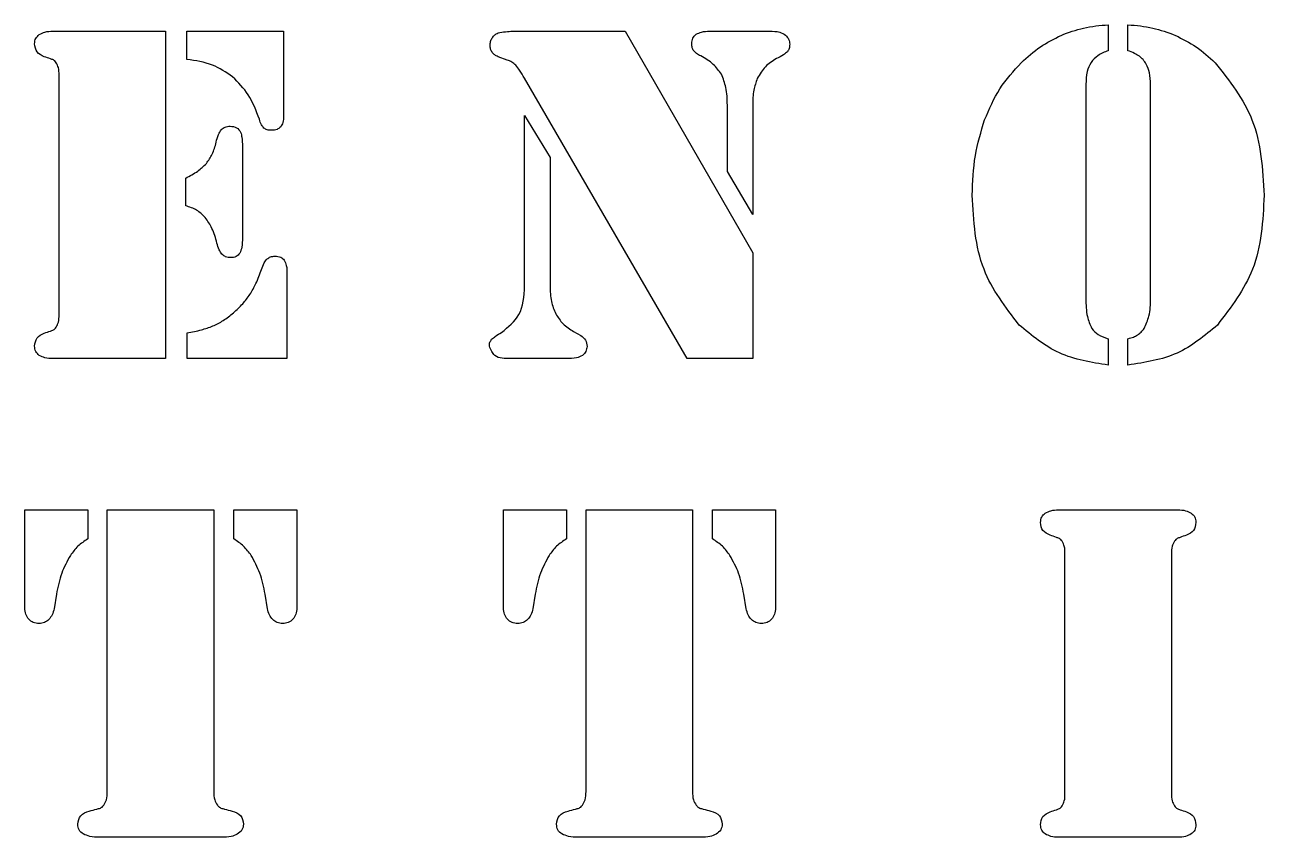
# Model space of a CAD drawing. Header units: millimetres. Extents: x 0 to 850, y -340 to 510.
# Drawn here: x 254.7 to 447.7, y -164.2 to -37.6 of the extents above; entities that cross this region are included whole.
import ezdxf

# ---------------------------------------------------------------- set-up
doc = ezdxf.new("R2010")
doc.units = ezdxf.units.MM
doc.layers.get('0').update_dxf_attribs({"linetype": 'CONTINUOUS'})

msp = doc.modelspace()

# ---------------------------------------------------------------- linework, layer by layer
for p, q in [((423.45, -37.63), (423.45, -41.66)), ((426.51, -41.66), (426.51, -37.63)), ((259.01, -38.63), (276.61, -38.63)), ((276.61, -38.63), (276.61, -89.63)), ((279.94, -43.01), (279.94, -38.63)), ((279.94, -38.63), (294.99, -38.63)), ((294.99, -38.63), (294.99, -51.86)), ((331.82, -38.63), (348.19, -38.63)), ((348.19, -38.63), (368.07, -73.16)), ((361.34, -38.63), (370.68, -38.63)), ((329.81, -43.12), (328.39, -42.6)), ((260.02, -82.83), (260.02, -45.43)), ((357.87, -89.63), (332.5, -45.92)), ((419.97, -46.89), (419.97, -80.29)), ((430.02, -80.29), (430.02, -46.89)), ((364.11, -60.49), (364.11, -50.14)), ((368.07, -50.14), (368.07, -67.18)), ((332.53, -78.35), (332.53, -51.75)), ((332.53, -51.75), (336.49, -58.32)), ((288.57, -56.57), (288.57, -70.8)), ((336.49, -58.32), (336.49, -78.35)), ((279.75, -65.83), (279.75, -61.5)), ((368.07, -67.18), (364.11, -60.49)), ((368.07, -73.16), (368.07, -89.63)), ((295.52, -76.45), (295.52, -89.63)), ((279.97, -89.63), (279.97, -85.6)), ((340.16, -85.41), (341.28, -86.05)), ((423.45, -86.53), (423.45, -90.64)), ((426.51, -90.64), (426.51, -86.53)), ((276.61, -89.63), (259.01, -89.63)), ((295.52, -89.63), (279.97, -89.63)), ((339.07, -89.63), (330.44, -89.63)), ((368.07, -89.63), (357.87, -89.63)), ((254.68, -128.48), (254.68, -113.2)), ((254.68, -113.2), (264.5, -113.2)), ((264.5, -113.2), (264.5, -117.72)), ((267.53, -157.1), (267.53, -113.2)), ((267.53, -113.2), (284.12, -113.2)), ((284.12, -113.2), (284.12, -157.1)), ((287.22, -117.72), (287.22, -113.2)), ((287.22, -113.2), (297.05, -113.2)), ((297.05, -113.2), (297.05, -128.48)), ((329.25, -128.48), (329.25, -113.2)), ((329.25, -113.2), (339.07, -113.2)), ((339.07, -113.2), (339.07, -117.72)), ((342.1, -157.1), (342.1, -113.2)), ((342.1, -113.2), (358.69, -113.2)), ((358.69, -113.2), (358.69, -157.1)), ((361.79, -117.72), (361.79, -113.2)), ((361.79, -113.2), (371.62, -113.2)), ((371.62, -113.2), (371.62, -128.48)), ((415.7, -113.2), (434.3, -113.2)), ((416.7, -157.4), (416.7, -120)), ((433.29, -120), (433.29, -157.4)), ((259.61, -126.32), (259.24, -128.6)), ((292.49, -128.6), (292.12, -126.32)), ((334.18, -126.32), (333.8, -128.6)), ((367.06, -128.6), (366.68, -126.32)), ((285.39, -164.2), (266.26, -164.2)), ((359.96, -164.2), (340.83, -164.2)), ((434.3, -164.2), (415.7, -164.2))]:
    msp.add_line(p, q)
for points, knots in [([(416.09, -39.27), (417.24, -38.84), (419.62, -37.94), (422.15, -37.73), (423.45, -37.63)], [0, 0, 0, 0, 0.4333479, 0.891057, 0.891057, 0.891057, 0.891057]), ([(426.51, -37.63), (427.81, -37.73), (430.35, -37.95), (432.73, -38.84), (433.89, -39.27)], [0, 0, 0, 0, 0.4582541, 0.8931695, 0.8931695, 0.8931695, 0.8931695]), ([(256.21, -40.58), (256.24, -40.29), (256.29, -39.71), (256.73, -39.33), (256.94, -39.14)], [0, 0, 0, 0, 0.0995854, 0.1960917, 0.1960917, 0.1960917, 0.1960917]), ([(256.94, -39.14), (257.23, -38.99), (257.88, -38.66), (258.61, -38.64), (259.01, -38.63)], [0, 0, 0, 0, 0.1129814, 0.2538744, 0.2538744, 0.2538744, 0.2538744]), ([(327.15, -40.84), (327.17, -40.63), (327.2, -40.21), (327.39, -39.85), (327.49, -39.66)], [0, 0, 0, 0, 0.0726544, 0.1454581, 0.1454581, 0.1454581, 0.1454581]), ([(327.49, -39.66), (327.61, -39.5), (327.85, -39.17), (328.21, -38.99), (328.39, -38.9)], [0, 0, 0, 0, 0.0713374, 0.1405966, 0.1405966, 0.1405966, 0.1405966]), ([(328.39, -38.9), (328.78, -38.82), (329.91, -38.61), (331.07, -38.62), (331.82, -38.63)], [0, 0, 0, 0, 0.1403715, 0.4064167, 0.4064167, 0.4064167, 0.4064167]), ([(358.58, -40.58), (358.59, -40.27), (358.63, -39.69), (359.04, -39.29), (359.23, -39.1)], [0, 0, 0, 0, 0.1045312, 0.1959219, 0.1959219, 0.1959219, 0.1959219]), ([(359.23, -39.1), (359.51, -38.97), (360.17, -38.65), (360.91, -38.64), (361.34, -38.63)], [0, 0, 0, 0, 0.1086662, 0.257105, 0.257105, 0.257105, 0.257105]), ([(370.68, -38.63), (371.22, -38.63), (372.12, -38.62), (372.88, -39.06), (373.18, -39.23)], [0, 0, 0, 0, 0.1865442, 0.3074484, 0.3074484, 0.3074484, 0.3074484]), ([(373.18, -39.23), (373.37, -39.44), (373.73, -39.84), (373.79, -40.39), (373.82, -40.65)], [0, 0, 0, 0, 0.0951739, 0.1872003, 0.1872003, 0.1872003, 0.1872003]), ([(409.89, -43.53), (410.85, -42.66), (412.72, -40.96), (414.99, -39.82), (416.09, -39.27)], [0, 0, 0, 0, 0.4558731, 0.88879, 0.88879, 0.88879, 0.88879]), ([(433.89, -39.27), (435, -39.82), (437.27, -40.96), (439.15, -42.66), (440.11, -43.53)], [0, 0, 0, 0, 0.4343567, 0.8906539, 0.8906539, 0.8906539, 0.8906539]), ([(257.7, -42.6), (257.27, -42.39), (256.4, -41.99), (256.27, -41.05), (256.21, -40.58)], [0, 0, 0, 0, 0.1584858, 0.3142666, 0.3142666, 0.3142666, 0.3142666]), ([(327.49, -41.92), (327.39, -41.76), (327.2, -41.42), (327.17, -41.03), (327.15, -40.84)], [0, 0, 0, 0, 0.0673298, 0.1350885, 0.1350885, 0.1350885, 0.1350885]), ([(328.39, -42.6), (328.21, -42.52), (327.85, -42.37), (327.61, -42.07), (327.49, -41.92)], [0, 0, 0, 0, 0.0668434, 0.1336869, 0.1336869, 0.1336869, 0.1336869]), ([(358.87, -41.68), (358.79, -41.52), (358.6, -41.18), (358.58, -40.79), (358.58, -40.58)], [0, 0, 0, 0, 0.0634351, 0.135948, 0.135948, 0.135948, 0.135948]), ([(359.96, -42.48), (359.73, -42.37), (359.32, -42.16), (359.01, -41.83), (358.87, -41.68)], [0, 0, 0, 0, 0.0903724, 0.1599189, 0.1599189, 0.1599189, 0.1599189]), ([(373.46, -41.83), (373.27, -41.99), (372.75, -42.41), (372.14, -42.71), (371.76, -42.89)], [0, 0, 0, 0, 0.0893464, 0.2366425, 0.2366425, 0.2366425, 0.2366425]), ([(373.82, -40.65), (373.81, -40.89), (373.8, -41.31), (373.57, -41.67), (373.46, -41.83)], [0, 0, 0, 0, 0.0814409, 0.1470858, 0.1470858, 0.1470858, 0.1470858]), ([(423.45, -41.66), (422.88, -41.88), (421.83, -42.29), (421.09, -43.12), (420.76, -43.49)], [0, 0, 0, 0, 0.2128041, 0.3876539, 0.3876539, 0.3876539, 0.3876539]), ([(428.29, -42.52), (428.04, -42.37), (427.48, -42.02), (426.86, -41.79), (426.51, -41.66)], [0, 0, 0, 0, 0.1024356, 0.2325304, 0.2325304, 0.2325304, 0.2325304]), ([(259.14, -43.1), (258.99, -43.04), (258.51, -42.86), (258.03, -42.7), (257.7, -42.6)], [0, 0, 0, 0, 0.0580702, 0.1793509, 0.1793509, 0.1793509, 0.1793509]), ([(259.57, -43.53), (259.51, -43.43), (259.39, -43.26), (259.22, -43.15), (259.14, -43.1)], [0, 0, 0, 0, 0.0414461, 0.07210741, 0.07210741, 0.07210741, 0.07210741]), ([(260.02, -45.43), (260.02, -45.05), (260.01, -44.38), (259.7, -43.78), (259.57, -43.53)], [0, 0, 0, 0, 0.1336195, 0.2330381, 0.2330381, 0.2330381, 0.2330381]), ([(287.05, -45.73), (286.03, -45.05), (283.87, -43.59), (281.3, -43.21), (279.94, -43.01)], [0, 0, 0, 0, 0.4283335, 0.9068402, 0.9068402, 0.9068402, 0.9068402]), ([(331.15, -43.94), (330.96, -43.76), (330.57, -43.4), (330.07, -43.21), (329.81, -43.12)], [0, 0, 0, 0, 0.090618, 0.1870209, 0.1870209, 0.1870209, 0.1870209]), ([(332.5, -45.92), (332.26, -45.51), (331.86, -44.82), (331.36, -44.19), (331.15, -43.94)], [0, 0, 0, 0, 0.1668048, 0.2819801, 0.2819801, 0.2819801, 0.2819801]), ([(363.19, -45.34), (362.8, -44.79), (361.94, -43.59), (360.66, -42.87), (359.96, -42.48)], [0, 0, 0, 0, 0.2350479, 0.5131598, 0.5131598, 0.5131598, 0.5131598]), ([(371.76, -42.89), (371.14, -43.28), (369.89, -44.06), (369.15, -45.34), (368.78, -46)], [0, 0, 0, 0, 0.2538554, 0.513859, 0.513859, 0.513859, 0.513859]), ([(404.19, -52.44), (404.9, -50.77), (406.29, -47.47), (408.7, -44.83), (409.89, -43.53)], [0, 0, 0, 0, 0.636187, 1.252415, 1.252415, 1.252415, 1.252415]), ([(420.76, -43.49), (420.53, -43.96), (420.01, -45.03), (419.99, -46.22), (419.97, -46.89)], [0, 0, 0, 0, 0.1818274, 0.4148412, 0.4148412, 0.4148412, 0.4148412]), ([(429.35, -43.75), (429.2, -43.51), (428.91, -43.04), (428.49, -42.69), (428.29, -42.52)], [0, 0, 0, 0, 0.1006035, 0.192749, 0.192749, 0.192749, 0.192749]), ([(430.02, -46.89), (430.01, -46.29), (429.98, -45.2), (429.55, -44.2), (429.35, -43.75)], [0, 0, 0, 0, 0.2097261, 0.3807879, 0.3807879, 0.3807879, 0.3807879]), ([(440.11, -43.53), (442.33, -46.37), (447.06, -52.42), (447.5, -60.11), (447.73, -64.19)], [0, 0, 0, 0, 1.242752, 2.646483, 2.646483, 2.646483, 2.646483]), ([(291.22, -52.35), (290.72, -51.02), (289.79, -48.52), (287.93, -46.62), (287.05, -45.73)], [0, 0, 0, 0, 0.4944294, 0.9287711, 0.9287711, 0.9287711, 0.9287711]), ([(364.11, -50.14), (364.09, -49.21), (364.07, -47.55), (363.46, -46.01), (363.19, -45.34)], [0, 0, 0, 0, 0.3269347, 0.5792245, 0.5792245, 0.5792245, 0.5792245]), ([(368.78, -46), (368.57, -46.59), (368.1, -47.93), (368.08, -49.35), (368.07, -50.14)], [0, 0, 0, 0, 0.2211438, 0.4977575, 0.4977575, 0.4977575, 0.4977575]), ([(294.99, -51.86), (294.99, -52.2), (294.98, -52.8), (294.67, -53.32), (294.54, -53.54)], [0, 0, 0, 0, 0.1183195, 0.2077639, 0.2077639, 0.2077639, 0.2077639]), ([(284.49, -55.93), (284.58, -55.52), (284.73, -54.82), (285.12, -54.22), (285.28, -53.97)], [0, 0, 0, 0, 0.1469461, 0.2503324, 0.2503324, 0.2503324, 0.2503324]), ([(285.28, -53.97), (285.47, -53.81), (285.86, -53.48), (286.38, -53.45), (286.66, -53.43)], [0, 0, 0, 0, 0.0841302, 0.1788862, 0.1788862, 0.1788862, 0.1788862]), ([(286.66, -53.43), (287.02, -53.46), (287.72, -53.52), (288.12, -54.09), (288.3, -54.36)], [0, 0, 0, 0, 0.1218196, 0.2330693, 0.2330693, 0.2330693, 0.2330693]), ([(291.93, -53.73), (291.8, -53.56), (291.47, -53.15), (291.31, -52.65), (291.22, -52.35)], [0, 0, 0, 0, 0.0740924, 0.1840812, 0.1840812, 0.1840812, 0.1840812]), ([(293.12, -54.07), (292.88, -54.06), (292.45, -54.05), (292.09, -53.83), (291.93, -53.73)], [0, 0, 0, 0, 0.0841002, 0.1484866, 0.1484866, 0.1484866, 0.1484866]), ([(294.54, -53.54), (294.36, -53.69), (293.95, -54.03), (293.42, -54.05), (293.12, -54.07)], [0, 0, 0, 0, 0.0822928, 0.1823835, 0.1823835, 0.1823835, 0.1823835]), ([(402.26, -64.19), (402.33, -62.11), (402.46, -58.11), (403.63, -54.28), (404.19, -52.44)], [0, 0, 0, 0, 0.730218, 1.40628, 1.40628, 1.40628, 1.40628]), ([(282.96, -59.22), (283.29, -58.76), (284, -57.75), (284.32, -56.57), (284.49, -55.93)], [0, 0, 0, 0, 0.2000026, 0.4297048, 0.4297048, 0.4297048, 0.4297048]), ([(288.3, -54.36), (288.38, -54.63), (288.58, -55.35), (288.57, -56.09), (288.57, -56.57)], [0, 0, 0, 0, 0.0962152, 0.2623274, 0.2623274, 0.2623274, 0.2623274]), ([(279.75, -61.5), (280.4, -61.17), (281.59, -60.57), (282.54, -59.64), (282.96, -59.22)], [0, 0, 0, 0, 0.2565248, 0.4658732, 0.4658732, 0.4658732, 0.4658732]), ([(409.55, -84.4), (407.43, -81.62), (402.89, -75.68), (402.48, -68.18), (402.26, -64.19)], [0, 0, 0, 0, 1.206424, 2.58038, 2.58038, 2.58038, 2.58038]), ([(447.73, -64.19), (447.52, -68.18), (447.11, -75.68), (442.57, -81.62), (440.45, -84.4)], [0, 0, 0, 0, 1.373956, 2.58038, 2.58038, 2.58038, 2.58038]), ([(282.79, -67.67), (282.37, -67.24), (281.5, -66.38), (280.34, -66.02), (279.75, -65.83)], [0, 0, 0, 0, 0.2085291, 0.4235073, 0.4235073, 0.4235073, 0.4235073]), ([(284.61, -71.63), (284.39, -70.84), (284.01, -69.42), (283.17, -68.21), (282.79, -67.67)], [0, 0, 0, 0, 0.2830436, 0.5157212, 0.5157212, 0.5157212, 0.5157212]), ([(288.57, -70.8), (288.57, -71.31), (288.57, -72.14), (288.29, -72.92), (288.17, -73.23)], [0, 0, 0, 0, 0.1751061, 0.2913675, 0.2913675, 0.2913675, 0.2913675]), ([(285.39, -73.38), (285.23, -73.15), (284.86, -72.62), (284.7, -71.99), (284.61, -71.63)], [0, 0, 0, 0, 0.0972634, 0.2279266, 0.2279266, 0.2279266, 0.2279266]), ([(288.17, -73.23), (288, -73.43), (287.63, -73.86), (287.05, -73.89), (286.74, -73.9)], [0, 0, 0, 0, 0.0882976, 0.1940103, 0.1940103, 0.1940103, 0.1940103]), ([(286.74, -73.9), (286.47, -73.89), (285.96, -73.86), (285.57, -73.53), (285.39, -73.38)], [0, 0, 0, 0, 0.0914137, 0.1737069, 0.1737069, 0.1737069, 0.1737069]), ([(291.56, -75.74), (291.67, -75.39), (291.88, -74.8), (292.26, -74.31), (292.41, -74.11)], [0, 0, 0, 0, 0.1280648, 0.2175507, 0.2175507, 0.2175507, 0.2175507]), ([(292.41, -74.11), (292.59, -73.99), (292.95, -73.72), (293.41, -73.69), (293.65, -73.68)], [0, 0, 0, 0, 0.0732171, 0.1565979, 0.1565979, 0.1565979, 0.1565979]), ([(293.65, -73.68), (293.96, -73.69), (294.53, -73.72), (294.93, -74.12), (295.1, -74.3)], [0, 0, 0, 0, 0.1059587, 0.1922854, 0.1922854, 0.1922854, 0.1922854]), ([(295.1, -74.3), (295.22, -74.58), (295.52, -75.26), (295.52, -76), (295.52, -76.45)], [0, 0, 0, 0, 0.1058556, 0.2596288, 0.2596288, 0.2596288, 0.2596288]), ([(289.74, -79.64), (290.07, -79.08), (290.79, -77.83), (291.28, -76.48), (291.56, -75.74)], [0, 0, 0, 0, 0.2293848, 0.5072145, 0.5072145, 0.5072145, 0.5072145]), ([(328.95, -85.56), (329.99, -84.71), (332.25, -82.86), (332.44, -79.93), (332.53, -78.35)], [0, 0, 0, 0, 0.456202, 0.9865807, 0.9865807, 0.9865807, 0.9865807]), ([(336.49, -78.35), (336.52, -79.16), (336.56, -80.64), (337.12, -82.02), (337.37, -82.65)], [0, 0, 0, 0, 0.2814074, 0.5196318, 0.5196318, 0.5196318, 0.5196318]), ([(287.18, -82.5), (287.68, -82.05), (288.64, -81.18), (289.39, -80.14), (289.74, -79.64)], [0, 0, 0, 0, 0.2370182, 0.4525269, 0.4525269, 0.4525269, 0.4525269]), ([(419.97, -80.29), (419.97, -81.24), (419.98, -82.85), (420.61, -84.32), (420.87, -84.93)], [0, 0, 0, 0, 0.3307232, 0.5601804, 0.5601804, 0.5601804, 0.5601804]), ([(429.02, -84.93), (429.31, -84.3), (429.99, -82.83), (430.01, -81.21), (430.02, -80.29)], [0, 0, 0, 0, 0.2432446, 0.5633037, 0.5633037, 0.5633037, 0.5633037]), ([(259.57, -84.74), (259.7, -84.49), (260.01, -83.89), (260.02, -83.22), (260.02, -82.83)], [0, 0, 0, 0, 0.0994192, 0.2330385, 0.2330385, 0.2330385, 0.2330385]), ([(283.99, -84.55), (284.53, -84.29), (285.68, -83.73), (286.66, -82.92), (287.18, -82.5)], [0, 0, 0, 0, 0.2123786, 0.4482036, 0.4482036, 0.4482036, 0.4482036]), ([(337.37, -82.65), (337.72, -83.19), (338.44, -84.32), (339.57, -85.04), (340.16, -85.41)], [0, 0, 0, 0, 0.2242894, 0.4664874, 0.4664874, 0.4664874, 0.4664874]), ([(259.14, -85.17), (259.22, -85.12), (259.39, -85.01), (259.51, -84.84), (259.57, -84.74)], [0, 0, 0, 0, 0.03066145, 0.07210736, 0.07210736, 0.07210736, 0.07210736]), ([(279.97, -85.6), (280.72, -85.47), (282.09, -85.24), (283.39, -84.77), (283.99, -84.55)], [0, 0, 0, 0, 0.266266, 0.4891891, 0.4891891, 0.4891891, 0.4891891]), ([(423.45, -90.64), (420.81, -90.23), (415.61, -89.41), (411.55, -86.06), (409.55, -84.4)], [0, 0, 0, 0, 0.924035, 1.822052, 1.822052, 1.822052, 1.822052]), ([(420.87, -84.93), (421.18, -85.28), (421.88, -86.07), (422.89, -86.37), (423.45, -86.53)], [0, 0, 0, 0, 0.1632082, 0.3638052, 0.3638052, 0.3638052, 0.3638052]), ([(440.45, -84.4), (438.45, -86.07), (434.38, -89.44), (429.16, -90.24), (426.51, -90.64)], [0, 0, 0, 0, 0.900173, 1.82688, 1.82688, 1.82688, 1.82688]), ([(428.03, -85.95), (428.21, -85.82), (428.59, -85.53), (428.87, -85.13), (429.02, -84.93)], [0, 0, 0, 0, 0.0795659, 0.1687226, 0.1687226, 0.1687226, 0.1687226]), ([(256.21, -87.69), (256.27, -87.22), (256.4, -86.28), (257.27, -85.88), (257.7, -85.67)], [0, 0, 0, 0, 0.1557804, 0.3142659, 0.3142659, 0.3142659, 0.3142659]), ([(257.7, -85.67), (258.03, -85.57), (258.51, -85.41), (258.99, -85.23), (259.14, -85.17)], [0, 0, 0, 0, 0.1212804, 0.1793509, 0.1793509, 0.1793509, 0.1793509]), ([(327.04, -87.69), (327.05, -87.48), (327.07, -87.1), (327.29, -86.78), (327.4, -86.63)], [0, 0, 0, 0, 0.0716437, 0.1344111, 0.1344111, 0.1344111, 0.1344111]), ([(327.4, -86.63), (327.58, -86.47), (328.06, -86.06), (328.61, -85.75), (328.95, -85.56)], [0, 0, 0, 0, 0.0859002, 0.221785, 0.221785, 0.221785, 0.221785]), ([(341.28, -86.05), (341.56, -86.26), (342.13, -86.68), (342.21, -87.38), (342.25, -87.73)], [0, 0, 0, 0, 0.11891, 0.2377799, 0.2377799, 0.2377799, 0.2377799]), ([(426.51, -86.53), (426.81, -86.46), (427.33, -86.33), (427.81, -86.07), (428.03, -85.95)], [0, 0, 0, 0, 0.1060454, 0.1913117, 0.1913117, 0.1913117, 0.1913117]), ([(256.94, -89.13), (256.73, -88.94), (256.29, -88.56), (256.24, -87.98), (256.21, -87.69)], [0, 0, 0, 0, 0.0965061, 0.1960927, 0.1960927, 0.1960927, 0.1960927]), ([(330.44, -89.63), (329.47, -89.65), (327.86, -89.68), (327.27, -88.25), (327.04, -87.69)], [0, 0, 0, 0, 0.3053938, 0.5038574, 0.5038574, 0.5038574, 0.5038574]), ([(342.25, -87.73), (342.22, -88), (342.15, -88.56), (341.75, -88.95), (341.54, -89.15)], [0, 0, 0, 0, 0.094639, 0.1921444, 0.1921444, 0.1921444, 0.1921444]), ([(259.01, -89.63), (258.61, -89.62), (257.88, -89.61), (257.23, -89.28), (256.94, -89.13)], [0, 0, 0, 0, 0.1408932, 0.2538743, 0.2538743, 0.2538743, 0.2538743]), ([(341.54, -89.15), (341.24, -89.29), (340.46, -89.65), (339.6, -89.64), (339.07, -89.63)], [0, 0, 0, 0, 0.1159069, 0.2988828, 0.2988828, 0.2988828, 0.2988828]), ([(412.89, -115.15), (412.92, -114.85), (412.98, -114.28), (413.41, -113.9), (413.62, -113.71)], [0, 0, 0, 0, 0.0995854, 0.1960917, 0.1960917, 0.1960917, 0.1960917]), ([(413.62, -113.71), (413.91, -113.56), (414.56, -113.23), (415.29, -113.21), (415.7, -113.2)], [0, 0, 0, 0, 0.1129812, 0.2538745, 0.2538745, 0.2538745, 0.2538745]), ([(434.3, -113.2), (434.71, -113.21), (435.44, -113.23), (436.09, -113.56), (436.38, -113.71)], [0, 0, 0, 0, 0.1408927, 0.253874, 0.253874, 0.253874, 0.253874]), ([(436.38, -113.71), (436.59, -113.9), (437.02, -114.28), (437.08, -114.85), (437.1, -115.15)], [0, 0, 0, 0, 0.0965063, 0.1960917, 0.1960917, 0.1960917, 0.1960917]), ([(414.39, -117.16), (413.95, -116.96), (413.09, -116.56), (412.96, -115.61), (412.89, -115.15)], [0, 0, 0, 0, 0.1584858, 0.3142666, 0.3142666, 0.3142666, 0.3142666]), ([(437.1, -115.15), (437.04, -115.61), (436.91, -116.56), (436.05, -116.96), (435.61, -117.16)], [0, 0, 0, 0, 0.1557808, 0.3142667, 0.3142667, 0.3142667, 0.3142667]), ([(264.5, -117.72), (263.96, -118.08), (262.89, -118.77), (262.14, -119.8), (261.78, -120.3)], [0, 0, 0, 0, 0.2279208, 0.4450308, 0.4450308, 0.4450308, 0.4450308]), ([(289.95, -120.3), (289.58, -119.8), (288.82, -118.78), (287.76, -118.08), (287.22, -117.72)], [0, 0, 0, 0, 0.2185074, 0.4446619, 0.4446619, 0.4446619, 0.4446619]), ([(339.07, -117.72), (338.52, -118.08), (337.45, -118.77), (336.71, -119.8), (336.35, -120.3)], [0, 0, 0, 0, 0.2279208, 0.4450308, 0.4450308, 0.4450308, 0.4450308]), ([(364.52, -120.3), (364.15, -119.8), (363.39, -118.78), (362.33, -118.08), (361.79, -117.72)], [0, 0, 0, 0, 0.2185074, 0.4446619, 0.4446619, 0.4446619, 0.4446619]), ([(415.83, -117.67), (415.67, -117.61), (415.2, -117.43), (414.71, -117.27), (414.39, -117.16)], [0, 0, 0, 0, 0.0580702, 0.1793509, 0.1793509, 0.1793509, 0.1793509]), ([(416.26, -118.1), (416.19, -118), (416.07, -117.83), (415.9, -117.72), (415.83, -117.67)], [0, 0, 0, 0, 0.04144625, 0.07210736, 0.07210736, 0.07210736, 0.07210736]), ([(434.17, -117.67), (434.1, -117.72), (433.93, -117.83), (433.81, -118), (433.74, -118.1)], [0, 0, 0, 0, 0.03066169, 0.07210749, 0.07210749, 0.07210749, 0.07210749]), ([(435.61, -117.16), (435.28, -117.27), (434.8, -117.43), (434.33, -117.61), (434.17, -117.67)], [0, 0, 0, 0, 0.1212806, 0.1793507, 0.1793507, 0.1793507, 0.1793507]), ([(416.7, -120), (416.7, -119.62), (416.69, -118.95), (416.39, -118.35), (416.26, -118.1)], [0, 0, 0, 0, 0.1336195, 0.2330381, 0.2330381, 0.2330381, 0.2330381]), ([(433.74, -118.1), (433.61, -118.35), (433.31, -118.95), (433.3, -119.62), (433.29, -120)], [0, 0, 0, 0, 0.0994188, 0.2330381, 0.2330381, 0.2330381, 0.2330381]), ([(261.78, -120.3), (261.28, -121.21), (260.25, -123.1), (259.83, -125.22), (259.61, -126.32)], [0, 0, 0, 0, 0.3627122, 0.7561023, 0.7561023, 0.7561023, 0.7561023]), ([(292.12, -126.32), (291.9, -125.22), (291.48, -123.1), (290.44, -121.21), (289.95, -120.3)], [0, 0, 0, 0, 0.3933901, 0.7561021, 0.7561021, 0.7561021, 0.7561021]), ([(336.35, -120.3), (335.85, -121.21), (334.82, -123.1), (334.4, -125.22), (334.18, -126.32)], [0, 0, 0, 0, 0.3627122, 0.7561023, 0.7561023, 0.7561023, 0.7561023]), ([(366.68, -126.32), (366.46, -125.22), (366.04, -123.1), (365.01, -121.21), (364.52, -120.3)], [0, 0, 0, 0, 0.3933901, 0.7561021, 0.7561021, 0.7561021, 0.7561021]), ([(255.29, -130.24), (255.11, -129.99), (254.74, -129.47), (254.7, -128.82), (254.68, -128.48)], [0, 0, 0, 0, 0.1061977, 0.2229982, 0.2229982, 0.2229982, 0.2229982]), ([(259.24, -128.6), (259.16, -128.93), (259.03, -129.56), (258.62, -130.06), (258.43, -130.3)], [0, 0, 0, 0, 0.118887, 0.2239026, 0.2239026, 0.2239026, 0.2239026]), ([(293.29, -130.3), (293.1, -130.06), (292.7, -129.56), (292.56, -128.93), (292.49, -128.6)], [0, 0, 0, 0, 0.1050153, 0.2239024, 0.2239024, 0.2239024, 0.2239024]), ([(297.05, -128.48), (297.03, -128.82), (296.99, -129.47), (296.61, -129.99), (296.43, -130.24)], [0, 0, 0, 0, 0.1168006, 0.2229983, 0.2229983, 0.2229983, 0.2229983]), ([(329.86, -130.24), (329.68, -129.99), (329.31, -129.47), (329.27, -128.82), (329.25, -128.48)], [0, 0, 0, 0, 0.1061977, 0.2229982, 0.2229982, 0.2229982, 0.2229982]), ([(333.8, -128.6), (333.73, -128.93), (333.59, -129.56), (333.19, -130.06), (333, -130.3)], [0, 0, 0, 0, 0.118887, 0.2239026, 0.2239026, 0.2239026, 0.2239026]), ([(367.86, -130.3), (367.67, -130.06), (367.27, -129.56), (367.13, -128.93), (367.06, -128.6)], [0, 0, 0, 0, 0.1050153, 0.2239024, 0.2239024, 0.2239024, 0.2239024]), ([(371.62, -128.48), (371.59, -128.82), (371.56, -129.47), (371.18, -129.99), (371, -130.24)], [0, 0, 0, 0, 0.1168006, 0.2229983, 0.2229983, 0.2229983, 0.2229983]), ([(256.88, -130.91), (256.58, -130.89), (255.97, -130.84), (255.52, -130.44), (255.29, -130.24)], [0, 0, 0, 0, 0.1057131, 0.2077171, 0.2077171, 0.2077171, 0.2077171]), ([(258.43, -130.3), (258.21, -130.48), (257.76, -130.84), (257.18, -130.89), (256.88, -130.91)], [0, 0, 0, 0, 0.0982916, 0.2004629, 0.2004629, 0.2004629, 0.2004629]), ([(294.84, -130.91), (294.55, -130.89), (293.97, -130.84), (293.51, -130.48), (293.29, -130.3)], [0, 0, 0, 0, 0.1021715, 0.2004631, 0.2004631, 0.2004631, 0.2004631]), ([(296.43, -130.24), (296.21, -130.44), (295.75, -130.84), (295.15, -130.89), (294.84, -130.91)], [0, 0, 0, 0, 0.1020038, 0.2077174, 0.2077174, 0.2077174, 0.2077174]), ([(331.45, -130.91), (331.14, -130.89), (330.54, -130.84), (330.09, -130.44), (329.86, -130.24)], [0, 0, 0, 0, 0.1057131, 0.2077171, 0.2077171, 0.2077171, 0.2077171]), ([(333, -130.3), (332.78, -130.48), (332.33, -130.84), (331.75, -130.89), (331.45, -130.91)], [0, 0, 0, 0, 0.0982916, 0.2004629, 0.2004629, 0.2004629, 0.2004629]), ([(369.41, -130.91), (369.11, -130.89), (368.53, -130.84), (368.08, -130.48), (367.86, -130.3)], [0, 0, 0, 0, 0.1021715, 0.2004631, 0.2004631, 0.2004631, 0.2004631]), ([(371, -130.24), (370.78, -130.44), (370.32, -130.84), (369.72, -130.89), (369.41, -130.91)], [0, 0, 0, 0, 0.1020038, 0.2077174, 0.2077174, 0.2077174, 0.2077174]), ([(266.97, -159.2), (267.13, -158.92), (267.51, -158.28), (267.52, -157.53), (267.53, -157.1)], [0, 0, 0, 0, 0.1105745, 0.2587472, 0.2587472, 0.2587472, 0.2587472]), ([(284.12, -157.1), (284.13, -157.53), (284.14, -158.28), (284.52, -158.92), (284.68, -159.2)], [0, 0, 0, 0, 0.1481728, 0.258747, 0.258747, 0.258747, 0.258747]), ([(341.54, -159.2), (341.7, -158.92), (342.08, -158.28), (342.09, -157.53), (342.1, -157.1)], [0, 0, 0, 0, 0.1105745, 0.2587472, 0.2587472, 0.2587472, 0.2587472]), ([(358.69, -157.1), (358.69, -157.53), (358.71, -158.28), (359.09, -158.92), (359.25, -159.2)], [0, 0, 0, 0, 0.1481728, 0.258747, 0.258747, 0.258747, 0.258747]), ([(416.26, -159.31), (416.39, -159.05), (416.69, -158.46), (416.7, -157.79), (416.7, -157.4)], [0, 0, 0, 0, 0.0994192, 0.2330385, 0.2330385, 0.2330385, 0.2330385]), ([(433.29, -157.4), (433.3, -157.79), (433.31, -158.46), (433.61, -159.05), (433.74, -159.31)], [0, 0, 0, 0, 0.1336202, 0.2330389, 0.2330389, 0.2330389, 0.2330389]), ([(262.94, -162.18), (263.02, -161.69), (263.2, -160.65), (264.21, -160.31), (264.73, -160.13)], [0, 0, 0, 0, 0.1657591, 0.3452034, 0.3452034, 0.3452034, 0.3452034]), ([(264.73, -160.13), (265.12, -160.03), (265.69, -159.89), (266.26, -159.72), (266.45, -159.66)], [0, 0, 0, 0, 0.1408664, 0.2095478, 0.2095478, 0.2095478, 0.2095478]), ([(266.45, -159.66), (266.54, -159.61), (266.75, -159.5), (266.89, -159.31), (266.97, -159.2)], [0, 0, 0, 0, 0.03628468, 0.08342515, 0.08342515, 0.08342515, 0.08342515]), ([(284.68, -159.2), (284.77, -159.31), (284.93, -159.5), (285.15, -159.61), (285.24, -159.66)], [0, 0, 0, 0, 0.04935559, 0.08657687, 0.08657687, 0.08657687, 0.08657687]), ([(285.24, -159.66), (285.43, -159.72), (286, -159.89), (286.57, -160.03), (286.96, -160.13)], [0, 0, 0, 0, 0.0686814, 0.2095478, 0.2095478, 0.2095478, 0.2095478]), ([(286.96, -160.13), (287.48, -160.31), (288.49, -160.65), (288.67, -161.69), (288.75, -162.18)], [0, 0, 0, 0, 0.1794443, 0.3452034, 0.3452034, 0.3452034, 0.3452034]), ([(337.5, -162.18), (337.59, -161.69), (337.77, -160.65), (338.77, -160.31), (339.3, -160.13)], [0, 0, 0, 0, 0.1657591, 0.3452034, 0.3452034, 0.3452034, 0.3452034]), ([(339.3, -160.13), (339.68, -160.03), (340.26, -159.89), (340.83, -159.72), (341.02, -159.66)], [0, 0, 0, 0, 0.1408664, 0.2095478, 0.2095478, 0.2095478, 0.2095478]), ([(341.02, -159.66), (341.11, -159.61), (341.32, -159.5), (341.46, -159.31), (341.54, -159.2)], [0, 0, 0, 0, 0.03628468, 0.08342515, 0.08342515, 0.08342515, 0.08342515]), ([(359.25, -159.2), (359.34, -159.31), (359.5, -159.5), (359.71, -159.61), (359.81, -159.66)], [0, 0, 0, 0, 0.04935559, 0.08657687, 0.08657687, 0.08657687, 0.08657687]), ([(359.81, -159.66), (360, -159.72), (360.56, -159.89), (361.14, -160.03), (361.53, -160.13)], [0, 0, 0, 0, 0.0686814, 0.2095478, 0.2095478, 0.2095478, 0.2095478]), ([(361.53, -160.13), (362.05, -160.31), (363.06, -160.65), (363.23, -161.69), (363.32, -162.18)], [0, 0, 0, 0, 0.1794443, 0.3452034, 0.3452034, 0.3452034, 0.3452034]), ([(414.39, -160.24), (414.71, -160.13), (415.2, -159.98), (415.67, -159.8), (415.83, -159.74)], [0, 0, 0, 0, 0.1212806, 0.1793509, 0.1793509, 0.1793509, 0.1793509]), ([(415.83, -159.74), (415.9, -159.69), (416.07, -159.58), (416.19, -159.41), (416.26, -159.31)], [0, 0, 0, 0, 0.03066145, 0.07210736, 0.07210736, 0.07210736, 0.07210736]), ([(433.74, -159.31), (433.81, -159.41), (433.93, -159.58), (434.1, -159.69), (434.17, -159.74)], [0, 0, 0, 0, 0.04144591, 0.07210736, 0.07210736, 0.07210736, 0.07210736]), ([(434.17, -159.74), (434.33, -159.8), (434.8, -159.98), (435.28, -160.13), (435.61, -160.24)], [0, 0, 0, 0, 0.0580704, 0.1793506, 0.1793506, 0.1793506, 0.1793506]), ([(412.89, -162.26), (412.96, -161.79), (413.09, -160.85), (413.95, -160.45), (414.39, -160.24)], [0, 0, 0, 0, 0.1557804, 0.3142659, 0.3142659, 0.3142659, 0.3142659]), ([(435.61, -160.24), (436.05, -160.45), (436.91, -160.85), (437.04, -161.79), (437.1, -162.26)], [0, 0, 0, 0, 0.1584853, 0.3142657, 0.3142657, 0.3142657, 0.3142657]), ([(263.78, -163.7), (263.53, -163.51), (263.04, -163.12), (262.97, -162.5), (262.94, -162.18)], [0, 0, 0, 0, 0.1049005, 0.21165, 0.21165, 0.21165, 0.21165]), ([(266.26, -164.2), (265.77, -164.2), (264.91, -164.18), (264.12, -163.84), (263.78, -163.7)], [0, 0, 0, 0, 0.1704269, 0.3007869, 0.3007869, 0.3007869, 0.3007869]), ([(287.78, -163.75), (287.47, -163.88), (286.71, -164.2), (285.88, -164.2), (285.39, -164.2)], [0, 0, 0, 0, 0.1188646, 0.2886081, 0.2886081, 0.2886081, 0.2886081]), ([(288.75, -162.18), (288.71, -162.5), (288.6, -163.15), (288.06, -163.55), (287.78, -163.75)], [0, 0, 0, 0, 0.1071748, 0.225326, 0.225326, 0.225326, 0.225326]), ([(338.34, -163.7), (338.1, -163.51), (337.6, -163.12), (337.54, -162.5), (337.5, -162.18)], [0, 0, 0, 0, 0.1049005, 0.21165, 0.21165, 0.21165, 0.21165]), ([(340.83, -164.2), (340.34, -164.2), (339.48, -164.18), (338.69, -163.84), (338.34, -163.7)], [0, 0, 0, 0, 0.1704269, 0.3007869, 0.3007869, 0.3007869, 0.3007869]), ([(362.35, -163.75), (362.04, -163.88), (361.27, -164.2), (360.45, -164.2), (359.96, -164.2)], [0, 0, 0, 0, 0.1188646, 0.2886081, 0.2886081, 0.2886081, 0.2886081]), ([(363.32, -162.18), (363.27, -162.5), (363.17, -163.15), (362.63, -163.55), (362.35, -163.75)], [0, 0, 0, 0, 0.1071748, 0.225326, 0.225326, 0.225326, 0.225326]), ([(413.62, -163.7), (413.41, -163.51), (412.98, -163.13), (412.92, -162.55), (412.89, -162.26)], [0, 0, 0, 0, 0.0965061, 0.1960927, 0.1960927, 0.1960927, 0.1960927]), ([(415.7, -164.2), (415.29, -164.19), (414.56, -164.17), (413.91, -163.84), (413.62, -163.7)], [0, 0, 0, 0, 0.140893, 0.2538742, 0.2538742, 0.2538742, 0.2538742]), ([(436.38, -163.7), (436.09, -163.84), (435.44, -164.17), (434.71, -164.19), (434.3, -164.2)], [0, 0, 0, 0, 0.112981, 0.2538738, 0.2538738, 0.2538738, 0.2538738]), ([(437.1, -162.26), (437.08, -162.55), (437.02, -163.13), (436.59, -163.51), (436.38, -163.7)], [0, 0, 0, 0, 0.0995866, 0.1960927, 0.1960927, 0.1960927, 0.1960927])]:
    msp.add_open_spline(points, degree=3, knots=knots)

doc.saveas('drawing.dxf')
